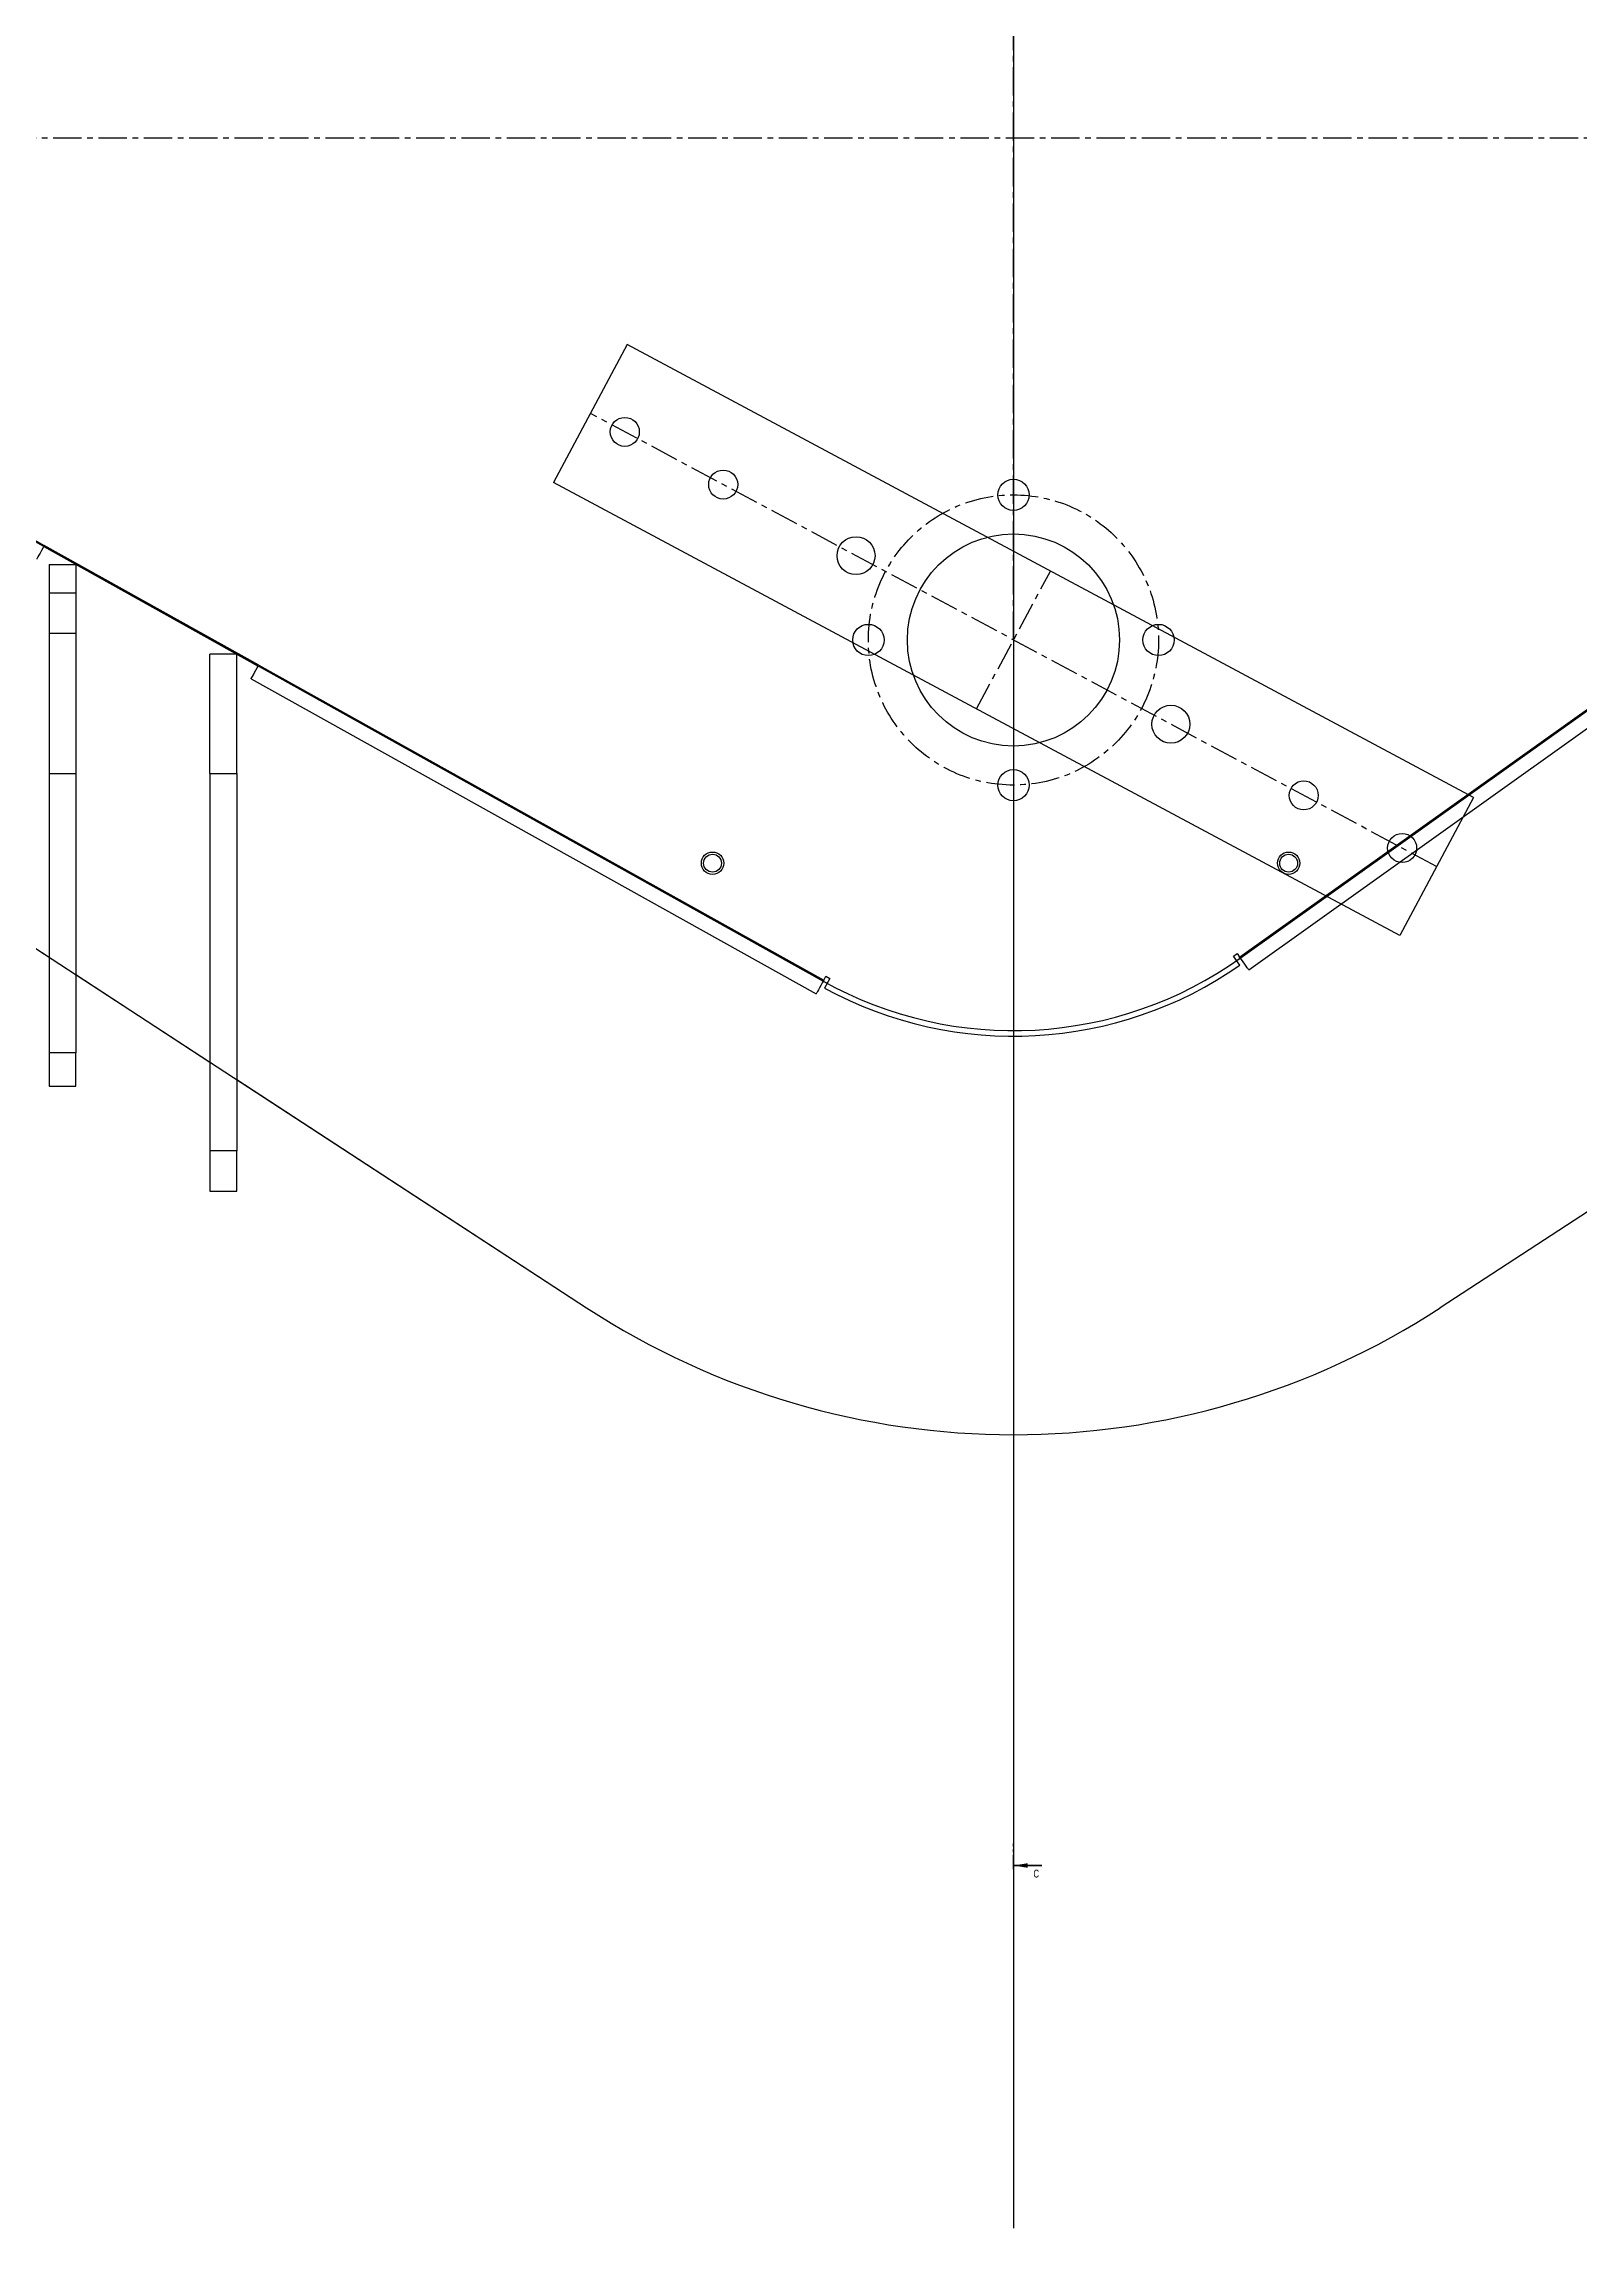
# Model space of a CAD drawing. Header units: millimetres. Extents: x -816 to 2660, y 734 to 4049.
# Drawn here: x -105 to 583, y 734 to 1712 of the extents above; entities that cross this region are included whole.
import ezdxf

# ---------------------------------------------------------------- set-up
doc = ezdxf.new("R2010")
doc.units = ezdxf.units.MM
doc.header["$PDSIZE"] = -1
doc.linetypes.add('CENTERX2', pattern=[20.32, 12.7, -2.54, 2.54, -2.54])
doc.linetypes.add('PHANTOM', pattern=[12.7, 6.35, -1.27, 1.27, -1.27, 1.27, -1.27])
doc.styles.add('SLDTEXTSTYLE0', font='TXT', dxfattribs={"width": 0.75})

msp = doc.modelspace()

# ---------------------------------------------------------------- linework, layer by layer
msp.add_line((329.22, 3477.94), (329.22, 733.84))
at = {"color": 7, "linetype": 'CENTERX2'}
for p, q in [((329.22, 1445.33), (329.22, 1905.33)), ((-405.78, 1670.33), (1064.22, 1670.33)), ((518.77, 1343.87), (139.67, 1546.8)), ((312.7, 1414.48), (345.74, 1476.19)), ((329.22, 1445.33), (329.22, 1089.33))]:
    msp.add_line(p, q, dxfattribs=at)
at = {"color": 7, "linetype": 'Continuous'}
for p, q in [((430.83, 1302.86), (1075.83, 1762.86)), ((156.19, 1577.66), (123.15, 1515.94)), ((535.29, 1374.73), (156.19, 1577.66)), ((-205.78, 1543.33), (243.98, 1292.5)), ((502.25, 1313.01), (123.15, 1515.94)), ((-263.52, 1408.07), (138.01, 1146.18)), ((921.96, 1408.07), (520.43, 1146.18)), ((535.29, 1374.73), (502.25, 1313.01))]:
    msp.add_line(p, q, dxfattribs=at)
at = {"color": 7, "linetype": 'Continuous', "lineweight": 25}
for p, q in [((-205.48, 1543.74), (-104.96, 1487.68)), ((-8.89, 1434.1), (-104.96, 1487.68)), ((-105.21, 1487.24), (-9.14, 1433.66)), ((-102.78, 1479.2), (-90.78, 1479.2)), ((-102.78, 1479.2), (-102.78, 1466.38)), ((-90.78, 1479.2), (-90.78, 1466.38)), ((430.54, 1303.26), (662.58, 1468.75)), ((-102.78, 1466.38), (-90.78, 1466.38)), ((-102.78, 1466.38), (-102.78, 1448.4)), ((-90.78, 1466.38), (-90.78, 1448.4)), ((434.61, 1297.56), (666.64, 1463.05)), ((-102.78, 1448.4), (-90.78, 1448.4)), ((-102.78, 1448.4), (-102.78, 1385.52)), ((-90.78, 1448.4), (-90.78, 1385.52)), ((-18.78, 1439.04), (-30.78, 1439.04)), ((-30.78, 1385.52), (-30.78, 1439.04)), ((-18.78, 1385.52), (-18.78, 1439.04)), ((-8.89, 1434.1), (244.22, 1292.93)), ((-12.3, 1427.99), (240.82, 1286.82)), ((-263.52, 1408.07), (-102.78, 1303.23)), ((-102.78, 1385.52), (-90.78, 1385.52)), ((-102.78, 1385.52), (-102.78, 1260.35)), ((-90.78, 1385.52), (-90.78, 1260.35)), ((-30.78, 1385.52), (-18.78, 1385.52)), ((-30.78, 1385.52), (-30.78, 1216.49)), ((-18.78, 1385.52), (-18.78, 1216.49)), ((427.75, 1303.73), (429.38, 1304.89)), ((430.65, 1299.67), (427.75, 1303.73)), ((429.2, 1301.7), (430.83, 1302.86)), ((429.38, 1304.89), (430.54, 1303.26)), ((-90.78, 1295.41), (-30.78, 1256.27)), ((243.98, 1292.5), (245.73, 1291.53)), ((244.22, 1292.93), (245.2, 1294.68)), ((246.95, 1293.71), (244.52, 1289.35)), ((245.2, 1294.68), (246.95, 1293.71)), ((-90.78, 1260.35), (-102.78, 1260.35)), ((-102.78, 1260.35), (-102.78, 1245.41)), ((-90.78, 1245.41), (-90.78, 1260.35)), ((-102.78, 1245.41), (-90.78, 1245.41)), ((-18.78, 1248.45), (138.01, 1146.18)), ((677.22, 1248.45), (520.43, 1146.18)), ((-18.78, 1216.49), (-30.78, 1216.49)), ((-30.78, 1216.49), (-30.78, 1198.45)), ((-18.78, 1198.45), (-18.78, 1216.49)), ((-30.78, 1198.45), (-18.78, 1198.45))]:
    msp.add_line(p, q, dxfattribs=at)
at = {"color": 7, "linetype": 'PHANTOM', "lineweight": 35}
msp.add_line((329.22, 894.77), (329.22, 907.48), dxfattribs=at)
at = {"color": 7, "linetype": 'Continuous', "lineweight": 35}
msp.add_line((341.92, 896.36), (329.22, 896.36), dxfattribs=at)
at = {"color": 7, "linetype": 'Continuous', "lineweight": 25, "flags": 128}
for points in [[(-104.96, 1487.68), (-105.63, 1486.49), (-106.27, 1485.34), (-106.86, 1484.28), (-107.37, 1483.36), (-107.8, 1482.6), (-108.11, 1482.03), (-108.31, 1481.68), (-108.37, 1481.57)], [(-12.3, 1427.99), (-12.24, 1428.11), (-12.04, 1428.45), (-11.73, 1429.02), (-11.3, 1429.78), (-10.79, 1430.71), (-10.2, 1431.76), (-9.56, 1432.91), (-8.89, 1434.1)], [(434.61, 1297.56), (434.53, 1297.67), (434.3, 1298), (433.92, 1298.53), (433.42, 1299.23), (432.8, 1300.1), (432.1, 1301.08), (431.34, 1302.15), (430.54, 1303.26)], [(244.22, 1292.93), (243.56, 1291.74), (242.92, 1290.59), (242.33, 1289.54), (241.81, 1288.61), (241.39, 1287.85), (241.07, 1287.29), (240.88, 1286.94), (240.82, 1286.82)]]:
    msp.add_lwpolyline(points, dxfattribs=at)
at = {"color": 7, "linetype": 'Continuous'}
for centre, radius in [((155.1, 1538.54), 6.5), ((199.18, 1514.94), 6.5), ((329.22, 1510.33), 7), ((258.69, 1483.09), 8.5), ((329.22, 1445.33), 47.5), ((264.22, 1445.33), 7), ((394.22, 1445.33), 7), ((399.75, 1407.58), 8.5), ((329.22, 1380.33), 7), ((459.26, 1375.72), 6.5), ((503.34, 1352.13), 6.5)]:
    msp.add_circle(centre, radius, dxfattribs=at)
at = {"color": 7, "linetype": 'CENTERX2'}
msp.add_circle((329.22, 1445.33), 65, dxfattribs=at)
at = {"color": 7, "linetype": 'Continuous', "lineweight": 25}
for centre, radius in [((194.41, 1345.33), 5), ((194.41, 1345.33), 4), ((452.5, 1345.33), 5), ((452.5, 1345.33), 4)]:
    msp.add_circle(centre, radius, dxfattribs=at)
at = {"color": 7, "linetype": 'Continuous'}
for centre, radius, start, end in [((329.22, 1445.33), 175, 240.85103, 305.49564), ((329.22, 1439.33), 350, 236.8859, 303.1141)]:
    msp.add_arc(centre, radius, start, end, dxfattribs=at)
at = {"color": 7, "linetype": 'Continuous', "lineweight": 25}
for centre, radius, start, end in [((329.22, 1445.33), 177.5, 241.49663, 304.85004), ((329.22, 1439.33), 350, 236.8859, 303.1141)]:
    msp.add_arc(centre, radius, start, end, dxfattribs=at)
at = {"color": 7, "linetype": 'Continuous'}
for p in [(329.22, 1445.33), (329.22, 1270.33)]:
    msp.add_point(p, dxfattribs=at)
at = {"color": 7, "linetype": 'Continuous', "lineweight": 35}
msp.add_solid([(329.22, 896.36), (335.57, 895.34), (335.57, 897.37)], dxfattribs=at)

# ---------------------------------------------------------------- texts
at = {"color": 7, "linetype": 'Continuous', "insert": (338.17, 894.49), "char_height": 3.5, "attachment_point": 1, "style": 'SLDTEXTSTYLE0'}
msp.add_mtext('C', dxfattribs=at)

doc.saveas('drawing.dxf')
